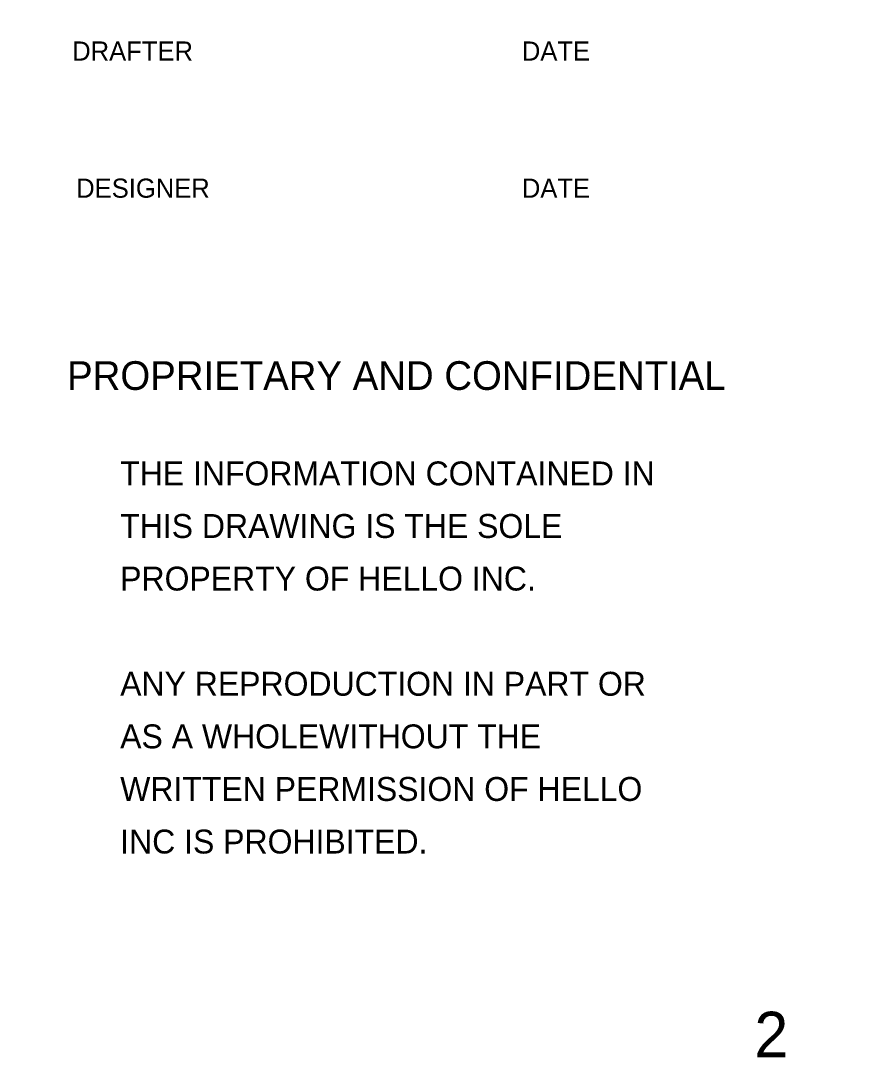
# Model space of a CAD drawing. Header units: millimetres. Extents: x 6 to 417, y 41 to 311.
# Drawn here: x 296.2 to 340.1, y 41.3 to 95.5 of the extents above; entities that cross this region are included whole.
import ezdxf

# ---------------------------------------------------------------- set-up
doc = ezdxf.new("R2010")
doc.units = ezdxf.units.MM
doc.layers.add('DrillDrawing', color=1, linetype='Continuous')

msp = doc.modelspace()

# ---------------------------------------------------------------- linework, layer by layer
at = {"layer": 'DrillDrawing', "const_width": 0.0038}
for points in [[(263.28, 95.538), (411.406, 95.538)], [(298.368, 45.644), (298.368, 95.538)], [(321.011, 81.251), (321.011, 95.538)], [(263.28, 91.618), (298.368, 91.618)], [(298.368, 88.395), (321.011, 88.395)], [(321.011, 88.395), (341.334, 88.395)], [(298.368, 81.251), (341.334, 81.251)], [(11.356, 45.644), (411.406, 45.644)], [(311.387, 43.49), (311.387, 45.644)]]:
    msp.add_lwpolyline(points, dxfattribs=at)
at = {"layer": 'DrillDrawing', "const_width": 0.0019}
for points in [[(298.368, 95.538, 1), (298.369, 95.538, 1)], [(321.01, 95.538, 1), (321.012, 95.538, 1)], [(298.368, 91.618, 1), (298.369, 91.618, 1)], [(298.368, 88.395, 1), (298.369, 88.395, 1)], [(321.01, 88.395, 1), (321.012, 88.395, 1)], [(321.01, 88.395, 1), (321.012, 88.395, 1)], [(298.368, 81.251, 1), (298.369, 81.251, 1)], [(321.01, 81.251, 1), (321.012, 81.251, 1)], [(298.368, 45.644, 1), (298.369, 45.644, 1)], [(311.386, 45.644, 1), (311.388, 45.644, 1)], [(311.386, 43.49, 1), (311.388, 43.49, 1)]]:
    msp.add_lwpolyline(points, format="xyb", close=True, dxfattribs=at)

# ---------------------------------------------------------------- texts
at = {"layer": 'DrillDrawing'}
for s, height, p in [('DRAFTER', 1, (298.921, 93.456)), ('DATE', 1, (322.436, 93.456)), ('DESIGNER', 1, (299.13, 86.286)), ('DATE', 1, (322.436, 86.286)), ('PROPRIETARY AND CONFIDENTIAL', 1.5, (298.654, 76.238)), ('THE INFORMATION CONTAINED IN ', 1.25, (301.431, 71.247)), ('THIS DRAWING IS THE SOLE ', 1.25, (301.431, 68.497)), ('PROPERTY OF HELLO INC.  ', 1.25, (301.431, 65.747)), ('ANY REPRODUCTION IN PART OR ', 1.25, (301.431, 60.247)), ('AS A WHOLEWITHOUT THE ', 1.25, (301.431, 57.497)), ('WRITTEN PERMISSION OF HELLO ', 1.25, (301.431, 54.747)), ('INC IS PROHIBITED.', 1.25, (301.431, 51.997)), ('2', 2.381, (334.597, 41.343))]:
    msp.add_text(s, height=height, dxfattribs=at).set_placement(p)

doc.saveas('drawing.dxf')
